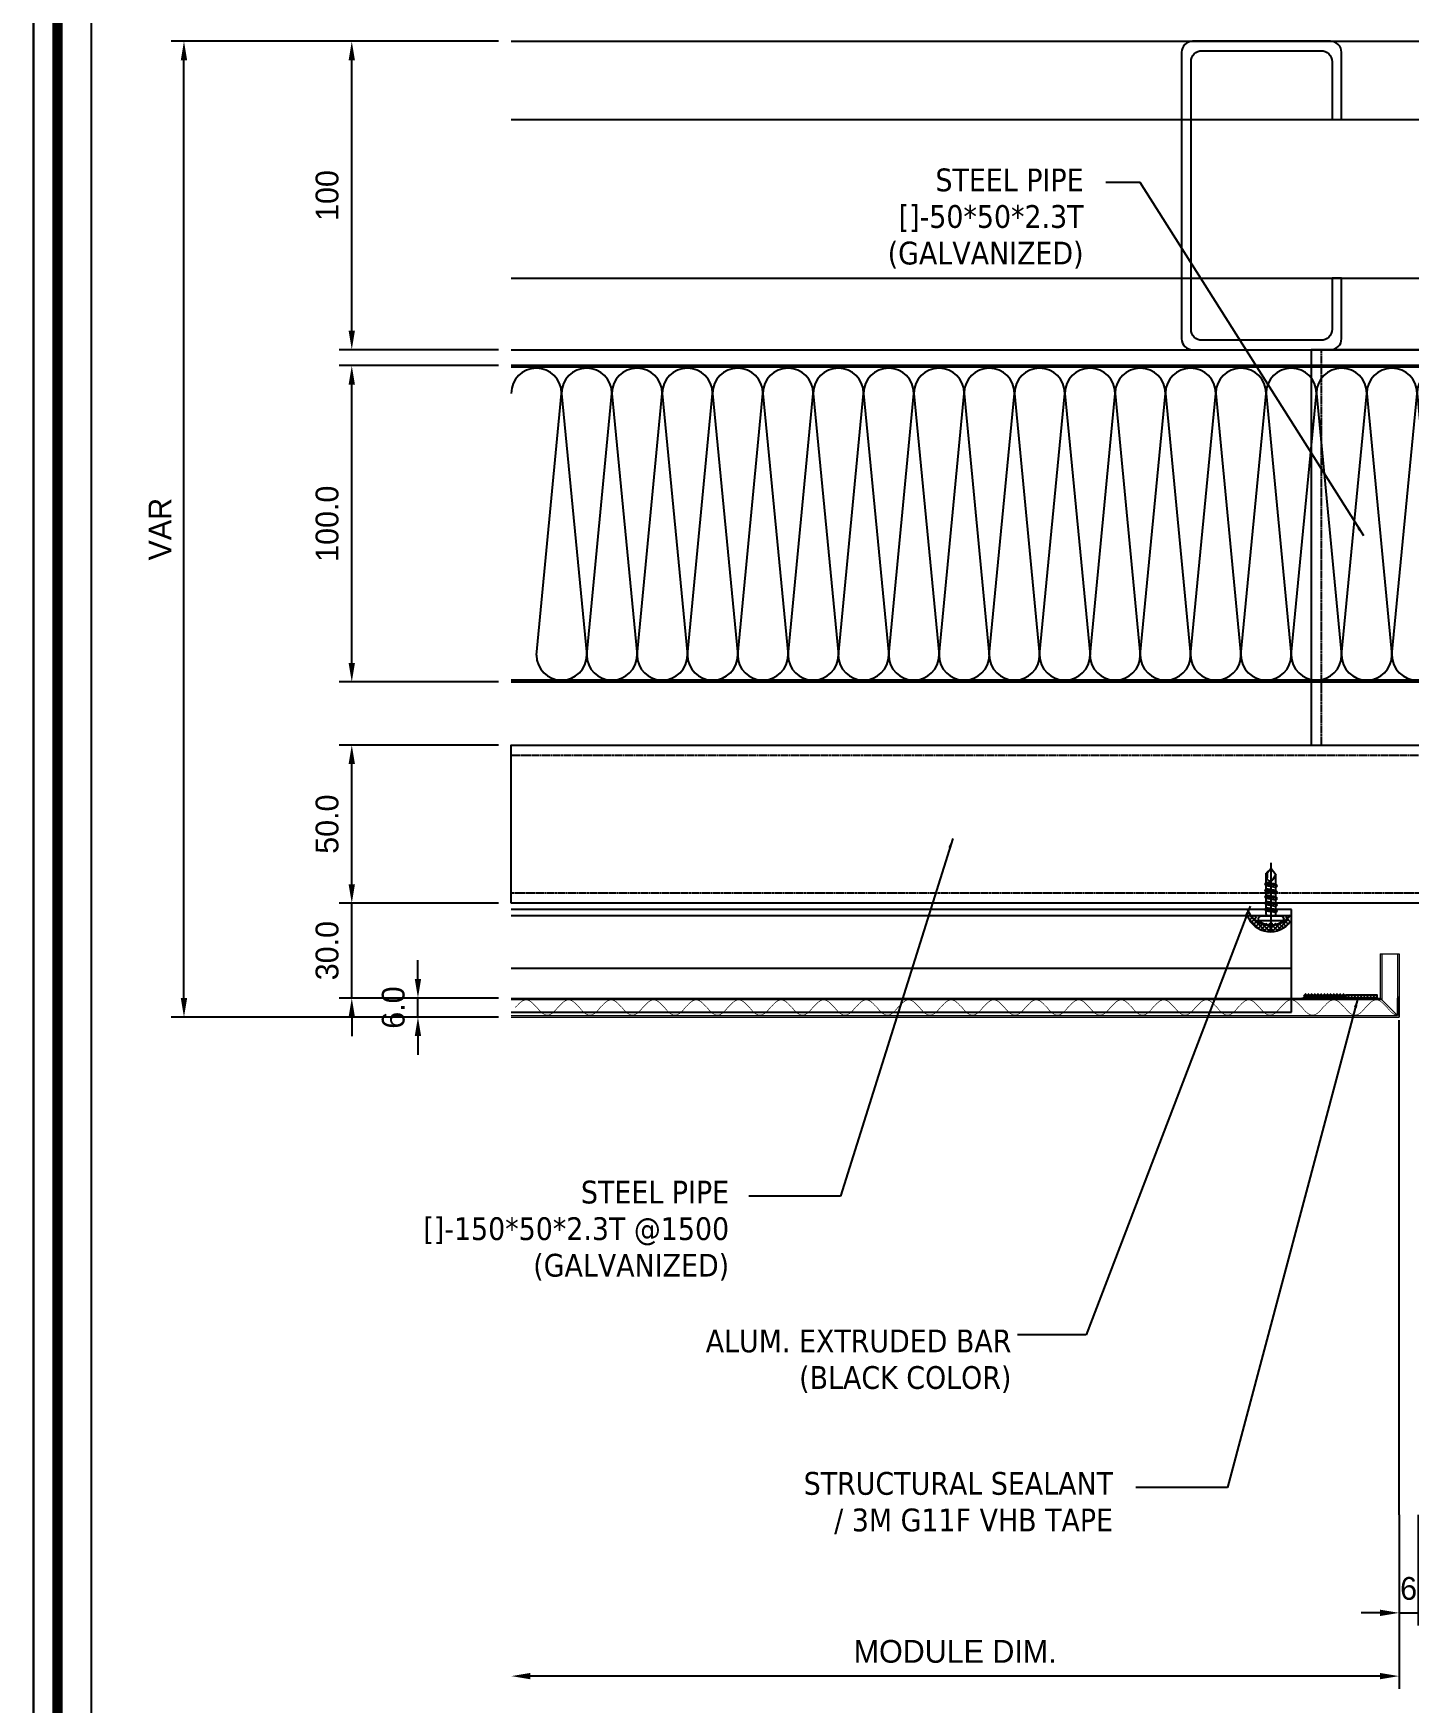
# Model space of a CAD drawing. Header units: millimetres. Extents: x 7297 to 60227, y -7497 to 19324.
# Drawn here: x 10976 to 11411, y 482 to 1010 of the extents above; entities that cross this region are included whole.
import ezdxf

# ---------------------------------------------------------------- set-up
doc = ezdxf.new("R2010")
doc.units = ezdxf.units.MM
doc.linetypes.add('HIDDEN', pattern=[0.375, 0.25, -0.125])
doc.layers.add('NS_AL_PANEL', color=32, linetype='Continuous', lineweight=9)
for name, color, linetype in [('NS_CAULKING', 8, 'Continuous'), ('NS_COL_L-GREY', 8, 'Continuous'), ('NS_COL_RED', 1, 'Continuous'), ('NS_DIM', 1, 'Continuous'), ('NS_FORM', 7, 'Continuous'), ('NS_FRAME', 253, 'Continuous'), ('NS_GASKET_3M', 150, 'Continuous'), ('NS_INSUL', 8, 'Continuous'), ('NS_RIVET_SCREW', 1, 'Continuous'), ('NS_TEXT', 2, 'Continuous')]:
    doc.layers.add(name, color=color, linetype=linetype)
doc.styles.add('Arial', font='arial.ttf')
doc.styles.add('Expo M', font='Expo M.ttf')
doc.dimstyles.new('DS2', dxfattribs={"dimscale": 2, "dimtxt": 1.8, "dimasz": 1.5, "dimexe": 1, "dimexo": 1, "dimgap": 0.5, "dimtad": 1, "dimtoh": 1, "dimdec": 1, "dimzin": 1, "dimdsep": 46, "dimtxsty": 'Expo M', "dimcen": 2, "dimadec": 1, "dimazin": 0, "dimtfac": 1, "dimtdec": 4, "dimtix": 1, "dimtmove": 1, "dimatfit": 3, "dimfxl": 1, "dimtolj": 1, "dimtzin": 1, "dimarcsym": 0})
doc.dimstyles.new('N-SPACE', dxfattribs={"dimscale": 4, "dimtxt": 1.8, "dimasz": 1.5, "dimexe": 1, "dimexo": 1, "dimgap": 1, "dimtad": 1, "dimtoh": 1, "dimdec": 1, "dimzin": 1, "dimdsep": 46, "dimtxsty": 'Expo M', "dimcen": 2, "dimclrd": 1, "dimclre": 1, "dimclrt": 2, "dimadec": 1, "dimazin": 0, "dimtfac": 1, "dimtdec": 1, "dimtix": 1, "dimtmove": 1, "dimatfit": 3, "dimfxl": 1, "dimtolj": 1, "dimtzin": 1, "dimarcsym": 0})

# ---------------------------------------------------------------- blocks, each defined once
blk = doc.blocks.new('AL-TEMPLATE')
at = {"color": 7, "ltscale": 2}
blk.add_lwpolyline([(1972.34, 1515.25), (1972.34, 921.25), (2812.34, 921.25), (2812.34, 1515.25)], close=True, dxfattribs=at)
at = {"color": 8, "const_width": 2.5}
blk.add_lwpolyline([(1976.34, 1509.45), (2808.34, 1509.45), (2808.34, 927.05), (1976.34, 927.05)], close=True, dxfattribs=at)
at = {"color": 9}
blk.add_lwpolyline([(1984.07, 1501.32), (2709.08, 1501.32), (2709.08, 935.18), (1984.07, 935.18)], close=True, dxfattribs=at)
blk = doc.blocks.new('*D585')
at = {"layer": 'NS_DIM', "color": 1, "lineweight": -2, "transparency": 16777216}
for p, q in [((11122.72, 1007.56), (11072.3, 1007.56)), ((11076.3, 916), (11076.3, 1001.56)), ((11122.72, 910), (11072.3, 910))]:
    blk.add_line(p, q, dxfattribs=at)
at = {"layer": 'NS_DIM', "color": 1, "transparency": 16777216}
for points in [[(11075.3, 1001.56), (11077.3, 1001.56), (11076.3, 1007.56)], [(11075.3, 916), (11077.3, 916), (11076.3, 910)]]:
    blk.add_solid(points, dxfattribs=at)
at = {"layer": 'NS_DIM', "color": 2, "transparency": 16777216, "insert": (11068.52, 958.78), "char_height": 7.2, "attachment_point": 5, "rotation": 90, "style": 'Expo M'}
blk.add_mtext('\\A1;100', dxfattribs=at)
blk = doc.blocks.new('*D584')
at = {"layer": 'NS_DIM', "color": 1, "lineweight": -2, "transparency": 16777216}
for p, q in [((11122.72, 905), (11072.3, 905)), ((11076.3, 811), (11076.3, 899)), ((11122.72, 805), (11072.3, 805))]:
    blk.add_line(p, q, dxfattribs=at)
at = {"layer": 'NS_DIM', "color": 1, "transparency": 16777216}
for points in [[(11075.3, 899), (11077.3, 899), (11076.3, 905)], [(11075.3, 811), (11077.3, 811), (11076.3, 805)]]:
    blk.add_solid(points, dxfattribs=at)
at = {"layer": 'NS_DIM', "color": 2, "transparency": 16777216, "insert": (11068.52, 855), "char_height": 7.2, "attachment_point": 5, "rotation": 90, "style": 'Expo M'}
blk.add_mtext('\\A1;100.0', dxfattribs=at)
blk = doc.blocks.new('*D583')
at = {"layer": 'NS_DIM', "color": 1, "lineweight": -2, "transparency": 16777216}
for p, q in [((11122.72, 785), (11072.3, 785)), ((11076.3, 741), (11076.3, 779)), ((11122.72, 735), (11072.3, 735))]:
    blk.add_line(p, q, dxfattribs=at)
at = {"layer": 'NS_DIM', "color": 1, "transparency": 16777216}
for points in [[(11075.3, 779), (11077.3, 779), (11076.3, 785)], [(11075.3, 741), (11077.3, 741), (11076.3, 735)]]:
    blk.add_solid(points, dxfattribs=at)
at = {"layer": 'NS_DIM', "color": 2, "transparency": 16777216, "insert": (11068.52, 760), "char_height": 7.2, "attachment_point": 5, "rotation": 90, "style": 'Expo M'}
blk.add_mtext('\\A1;50.0', dxfattribs=at)
blk = doc.blocks.new('*D582')
at = {"layer": 'NS_DIM', "color": 1, "lineweight": -2, "transparency": 16777216}
for p, q in [((11076.3, 741), (11076.3, 747)), ((11122.72, 735), (11072.3, 735)), ((11076.3, 705), (11076.3, 735)), ((11122.72, 705), (11072.3, 705)), ((11076.3, 699), (11076.3, 693))]:
    blk.add_line(p, q, dxfattribs=at)
at = {"layer": 'NS_DIM', "color": 1, "transparency": 16777216}
for points in [[(11075.3, 741), (11077.3, 741), (11076.3, 735)], [(11075.3, 699), (11077.3, 699), (11076.3, 705)]]:
    blk.add_solid(points, dxfattribs=at)
at = {"layer": 'NS_DIM', "color": 2, "transparency": 16777216, "insert": (11068.52, 720), "char_height": 7.2, "attachment_point": 5, "rotation": 90, "style": 'Expo M'}
blk.add_mtext('\\A1;30.0', dxfattribs=at)
blk = doc.blocks.new('*D581')
at = {"layer": 'NS_DIM', "color": 1, "lineweight": -2, "transparency": 16777216}
for p, q in [((11097.22, 711), (11097.22, 717)), ((11122.72, 705), (11093.22, 705)), ((11097.22, 699), (11097.22, 705)), ((11122.72, 699), (11093.22, 699)), ((11097.22, 693), (11097.22, 687))]:
    blk.add_line(p, q, dxfattribs=at)
at = {"layer": 'NS_DIM', "color": 1, "transparency": 16777216}
for points in [[(11096.22, 711), (11098.22, 711), (11097.22, 705)], [(11096.22, 693), (11098.22, 693), (11097.22, 699)]]:
    blk.add_solid(points, dxfattribs=at)
at = {"layer": 'NS_DIM', "color": 2, "transparency": 16777216, "insert": (11089.44, 702), "char_height": 7.2, "attachment_point": 5, "rotation": 90, "style": 'Expo M'}
blk.add_mtext('\\A1;6.0', dxfattribs=at)
blk = doc.blocks.new('*D572')
at = {"layer": 'NS_DIM', "color": 1, "lineweight": -2, "transparency": 16777216}
for p, q in [((11407.52, 537.58), (11407.52, 486.59)), ((11401.52, 490.59), (11132.72, 490.59))]:
    blk.add_line(p, q, dxfattribs=at)
at = {"layer": 'NS_DIM', "color": 1, "transparency": 16777216}
for points in [[(11132.72, 491.59), (11132.72, 489.59), (11126.72, 490.59)], [(11401.52, 491.59), (11401.52, 489.59), (11407.52, 490.59)]]:
    blk.add_solid(points, dxfattribs=at)
at = {"layer": 'NS_DIM', "color": 2, "transparency": 16777216, "insert": (11267.12, 498.37), "char_height": 7.2, "attachment_point": 5, "style": 'Expo M'}
blk.add_mtext('\\A1;MODULE DIM.', dxfattribs=at)
blk = doc.blocks.new('*D571')
at = {"layer": 'NS_DIM', "color": 1, "lineweight": -2, "transparency": 16777216}
for p, q in [((11407.52, 541.58), (11407.52, 506.59)), ((11413.52, 541.58), (11413.52, 506.59)), ((11401.52, 510.59), (11395.52, 510.59)), ((11407.52, 510.59), (11413.52, 510.59)), ((11419.52, 510.59), (11425.52, 510.59))]:
    blk.add_line(p, q, dxfattribs=at)
at = {"layer": 'NS_DIM', "color": 1, "transparency": 16777216}
for points in [[(11401.52, 511.59), (11401.52, 509.59), (11407.52, 510.59)], [(11419.52, 511.59), (11419.52, 509.59), (11413.52, 510.59)]]:
    blk.add_solid(points, dxfattribs=at)
at = {"layer": 'NS_DIM', "color": 2, "transparency": 16777216, "insert": (11410.52, 518.28), "char_height": 7.2, "attachment_point": 5, "style": 'Expo M'}
blk.add_mtext('\\A1;6', dxfattribs=at)
blk = doc.blocks.new('*D570')
at = {"layer": 'NS_DIM', "color": 1, "lineweight": -2, "transparency": 16777216}
for p, q in [((11122.72, 1007.56), (11019.23, 1007.56)), ((11023.23, 705), (11023.23, 1001.56)), ((11122.72, 699), (11019.23, 699))]:
    blk.add_line(p, q, dxfattribs=at)
at = {"layer": 'NS_DIM', "color": 1, "transparency": 16777216}
for points in [[(11022.23, 1001.56), (11024.23, 1001.56), (11023.23, 1007.56)], [(11022.23, 705), (11024.23, 705), (11023.23, 699)]]:
    blk.add_solid(points, dxfattribs=at)
at = {"layer": 'NS_DIM', "color": 2, "transparency": 16777216, "insert": (11015.63, 853.28), "char_height": 7.2, "attachment_point": 5, "rotation": 90, "style": 'Expo M'}
blk.add_mtext('\\A1;VAR', dxfattribs=at)
blk = doc.blocks.new('sandwitch-p')
for p, q in [((-402.14, 2613.74), (-394.18, 2696.5)), ((-394.18, 2696.5), (-386.22, 2613.74)), ((-386.22, 2613.74), (-378.27, 2696.5)), ((-378.27, 2696.5), (-370.31, 2613.74)), ((-370.31, 2613.74), (-362.35, 2696.5)), ((-362.35, 2696.5), (-354.39, 2613.74)), ((-354.39, 2613.74), (-346.43, 2696.5)), ((-346.43, 2696.5), (-338.48, 2613.74)), ((-338.48, 2613.74), (-330.52, 2696.5)), ((-330.52, 2696.5), (-322.56, 2613.74))]:
    blk.add_line(p, q)
for points in [[(-322.56, 2705.28), (-410.1, 2705.28)], [(-322.56, 2704.78), (-410.1, 2704.78)], [(-322.56, 2605.78), (-410.1, 2605.78)], [(-322.56, 2605.28), (-410.1, 2605.28)]]:
    blk.add_lwpolyline(points)
for centre, start, end in [((-402.14, 2696.5), 0, 180), ((-386.22, 2696.5), 0, 180), ((-370.31, 2696.5), 0, 180), ((-354.39, 2696.5), 0, 180), ((-338.48, 2696.5), 0, 180), ((-394.18, 2613.74), 180, 0), ((-378.27, 2613.74), 180, 0), ((-362.35, 2613.74), 180, 0), ((-346.43, 2613.74), 180, 0), ((-330.52, 2613.74), 180, 0)]:
    blk.add_arc(centre, 7.96, start, end)
blk = doc.blocks.new('피스')
for p, q in [((-4, 1.5), (-4, 1)), ((-4, 1.5), (4, 1.5)), ((-3, 0), (3, 0)), ((-0.5, 2.98), (-0.4, 2.3)), ((-0.4, 2.3), (0.4, 2.3)), ((0, 4.99), (0, -16.77)), ((0.5, 2.98), (0.4, 2.3)), ((4, 1.5), (4, 1)), ((2, -1.5), (-2, -2)), ((-1.5, -1.5), (-2, -2)), ((-2, -2), (-1.5, -2.5)), ((-1.5, -3.5), (-2, -4)), ((2, -3.5), (-2, -4)), ((-2, -4), (-1.5, -4.5)), ((-1.5, -0.5), (-1.5, -1.5)), ((1.5, -1), (-1.5, -1.5)), ((1.5, -2), (-1.5, -2.5)), ((-1.5, -2.5), (-1.5, -3.5)), ((1.5, -3), (-1.5, -3.5)), ((1.5, -4), (-1.5, -4.5)), ((-1.5, -4.5), (-1.5, -5.5)), ((1.5, -5), (-1.5, -5.5)), ((1.5, -0.5), (1.5, -1)), ((1.5, -1), (2, -1.5)), ((2, -1.5), (1.5, -2)), ((1.5, -2), (1.5, -3)), ((1.5, -3), (2, -3.5)), ((2, -3.5), (1.5, -4)), ((1.5, -4), (1.5, -5)), ((1.5, -5), (2, -5.5)), ((-1.5, -5.5), (-2, -6)), ((2, -5.5), (-2, -6)), ((-2, -6), (-1.5, -6.5)), ((-1.5, -7.5), (-2, -8)), ((2, -7.5), (-2, -8)), ((-2, -8), (-1.5, -8.5)), ((-1.5, -9.5), (-2, -10)), ((2, -9.5), (-2, -10)), ((-2, -10), (-1.5, -10.5)), ((1.5, -6), (-1.5, -6.5)), ((-1.5, -6.5), (-1.5, -7.5)), ((1.5, -7), (-1.5, -7.5)), ((1.5, -8), (-1.5, -8.5)), ((-1.5, -8.5), (-1.5, -9.5)), ((1.5, -9), (-1.5, -9.5)), ((1.5, -10), (-1.5, -10.5)), ((-1.5, -10.5), (-1.5, -13.5)), ((2, -5.5), (1.5, -6)), ((1.5, -6), (1.5, -7)), ((1.5, -7), (2, -7.5)), ((2, -7.5), (1.5, -8)), ((1.5, -8), (1.5, -9)), ((1.5, -9), (2, -9.5)), ((2, -9.5), (1.5, -10)), ((1.5, -10), (1.5, -13.03)), ((0, -15), (-1.5, -13.5)), ((-1.27, -13.54), (-1.27, -11.97)), ((0, -15), (-1.27, -13.54)), ((0, -15), (1.5, -13.03)), ((1.5, -13.03), (0.6, -11.47))]:
    blk.add_line(p, q)
for centre, radius, start, end in [((0, -3.08), 6.08, 94.7146, 131.1121), ((-3, 1), 1, 180, 270), ((-2, -0.5), 0.5, 0, 90), ((0, -3.08), 6.08, 48.8879, 85.2854), ((2, -0.5), 0.5, 90, 180), ((3, 1), 1, 270, 0), ((-0.27, -11.97), 1, 30.0863, 180)]:
    blk.add_arc(centre, radius, start, end)
blk = doc.blocks.new('N-SCREW')
blk.add_blockref('피스', (17.25, -1.03))
blk = doc.blocks.new('*U206')
blk.add_lwpolyline([(0, 0), (50, 0), (50, 567.6), (0, 567.6)], close=True)
at = {"linetype": 'HIDDEN'}
blk.add_lwpolyline([(3.2, 0), (46.8, 0), (46.8, 567.6), (3.2, 567.6)], close=True, dxfattribs=at)
blk = doc.blocks.new('*U205')
blk.add_lwpolyline([(0, 0), (50, 0), (50, 125), (0, 125)], close=True)
at = {"linetype": 'HIDDEN'}
blk.add_lwpolyline([(3.2, 0), (46.8, 0), (46.8, 125), (3.2, 125)], close=True, dxfattribs=at)

msp = doc.modelspace()

# ---------------------------------------------------------------- hatches: boundary and pattern name
at = {"layer": 'NS_CAULKING', "extrusion": (0, 0, -1)}
h = msp.add_hatch(dxfattribs=at)
h.set_pattern_fill('ANSI37', color=256, scale=0.3, style=0, pattern_type=2)
h.set_pattern_definition([(45, (-769267.3874, -88290.5946), (-0.6735192091, 0.6735192091), []), (135, (-769267.3874, -88290.5946), (-0.6735192091, -0.6735192091), [])])
h.paths.add_polyline_path([(-11373.2, 729.34), (-11371.95, 731), (-11371.69, 731), (-11371.69, 730.38), (-11371.69, 730.35), (-11371.69, 730.32), (-11371.69, 730.29), (-11371.69, 730.26), (-11371.68, 730.23), (-11371.68, 730.2), (-11371.68, 730.17), (-11371.67, 730.14), (-11371.67, 730.11), (-11371.66, 730.08), (-11371.66, 730.05), (-11371.65, 730.02), (-11371.64, 729.99), (-11371.63, 729.96), (-11371.62, 729.93), (-11371.61, 729.9), (-11371.6, 729.87), (-11371.59, 729.84), (-11371.58, 729.81), (-11371.56, 729.78), (-11371.55, 729.75), (-11371.53, 729.72), (-11371.52, 729.69), (-11371.5, 729.66), (-11371.49, 729.63), (-11371.47, 729.6), (-11371.45, 729.58), (-11371.43, 729.55), (-11371.41, 729.52), (-11371.39, 729.49), (-11371.37, 729.47), (-11371.35, 729.44), (-11371.33, 729.42), (-11371.3, 729.39), (-11371.28, 729.37), (-11371.26, 729.35), (-11371.23, 729.33), (-11371.21, 729.3), (-11371.18, 729.28), (-11371.15, 729.26), (-11371.13, 729.24), (-11371.1, 729.22), (-11371.07, 729.2), (-11371.05, 729.19), (-11371.02, 729.17), (-11370.99, 729.15), (-11370.96, 729.14), (-11370.93, 729.12), (-11370.91, 729.11), (-11370.88, 729.1), (-11370.85, 729.08), (-11370.82, 729.07), (-11370.79, 729.06), (-11370.76, 729.05), (-11370.73, 729.04), (-11370.7, 729.03), (-11370.67, 729.02), (-11370.64, 729.02), (-11370.61, 729.01), (-11370.58, 729), (-11370.55, 729), (-11370.52, 728.99), (-11370.49, 728.99), (-11370.47, 728.99), (-11370.05, 728.87), (-11369.63, 728.78), (-11369.41, 728.73), (-11369.2, 728.69), (-11368.99, 728.66), (-11368.77, 728.62), (-11368.55, 728.59), (-11368.33, 728.57), (-11368.12, 728.55), (-11367.9, 728.53), (-11367.68, 728.52), (-11367.46, 728.51), (-11367.24, 728.5), (-11367.02, 728.5), (-11366.8, 728.5), (-11366.58, 728.51), (-11366.36, 728.52), (-11366.14, 728.53), (-11365.92, 728.55), (-11365.71, 728.57), (-11365.49, 728.59), (-11365.27, 728.62), (-11365.06, 728.66), (-11364.84, 728.69), (-11364.63, 728.73), (-11364.41, 728.78), (-11363.99, 728.87), (-11363.58, 728.99), (-11363.55, 728.99), (-11363.52, 728.99), (-11363.49, 729), (-11363.46, 729), (-11363.43, 729.01), (-11363.41, 729.02), (-11363.38, 729.02), (-11363.35, 729.03), (-11363.32, 729.04), (-11363.29, 729.05), (-11363.26, 729.06), (-11363.23, 729.07), (-11363.2, 729.08), (-11363.18, 729.09), (-11363.15, 729.1), (-11363.12, 729.12), (-11363.09, 729.13), (-11363.07, 729.15), (-11363.04, 729.16), (-11363.01, 729.18), (-11362.98, 729.19), (-11362.96, 729.21), (-11362.93, 729.23), (-11362.91, 729.25), (-11362.88, 729.27), (-11362.86, 729.29), (-11362.83, 729.31), (-11362.81, 729.33), (-11362.78, 729.35), (-11362.76, 729.37), (-11362.74, 729.4), (-11362.71, 729.42), (-11362.69, 729.44), (-11362.67, 729.47), (-11362.65, 729.49), (-11362.63, 729.52), (-11362.61, 729.54), (-11362.59, 729.57), (-11362.58, 729.6), (-11362.56, 729.62), (-11362.54, 729.65), (-11362.53, 729.68), (-11362.51, 729.71), (-11362.5, 729.73), (-11362.48, 729.76), (-11362.47, 729.79), (-11362.46, 729.82), (-11362.45, 729.85), (-11362.44, 729.88), (-11362.43, 729.91), (-11362.42, 729.94), (-11362.41, 729.97), (-11362.4, 729.99), (-11362.39, 730.02), (-11362.39, 730.05), (-11362.38, 730.08), (-11362.37, 730.11), (-11362.37, 730.14), (-11362.37, 730.17), (-11362.36, 730.2), (-11362.36, 730.23), (-11362.36, 730.26), (-11362.36, 730.28), (-11362.35, 730.31), (-11362.35, 731), (-11359.51, 731), (-11359.6, 730.77), (-11359.7, 730.54), (-11359.81, 730.3), (-11359.93, 730.07), (-11360.06, 729.85), (-11360.2, 729.62), (-11360.34, 729.4), (-11360.49, 729.18), (-11360.66, 728.97), (-11360.82, 728.76), (-11361, 728.56), (-11361.18, 728.36), (-11361.37, 728.17), (-11361.57, 727.99), (-11361.78, 727.81), (-11361.99, 727.64), (-11362.2, 727.48), (-11362.43, 727.32), (-11362.65, 727.17), (-11362.88, 727.03), (-11363.12, 726.9), (-11363.36, 726.78), (-11363.6, 726.67), (-11363.85, 726.56), (-11364.09, 726.47), (-11364.34, 726.38), (-11364.59, 726.3), (-11364.84, 726.23), (-11365.1, 726.17), (-11365.35, 726.12), (-11365.6, 726.08), (-11365.85, 726.04), (-11366.1, 726.01), (-11366.36, 726), (-11366.61, 725.99), (-11366.87, 725.98), (-11367.13, 725.99), (-11367.39, 726.01), (-11367.66, 726.03), (-11367.92, 726.07), (-11368.18, 726.11), (-11368.44, 726.16), (-11368.71, 726.22), (-11368.97, 726.29), (-11369.22, 726.37), (-11369.48, 726.46), (-11369.73, 726.56), (-11369.98, 726.67), (-11370.23, 726.78), (-11370.47, 726.91), (-11370.7, 727.04), (-11370.94, 727.18), (-11371.16, 727.33), (-11371.38, 727.48), (-11371.6, 727.64), (-11371.8, 727.81), (-11372, 727.98), (-11372.2, 728.16), (-11372.38, 728.35), (-11372.56, 728.54), (-11372.73, 728.73), (-11372.89, 728.93), (-11373.05, 729.13)], flags=0)
at = {"layer": 'NS_GASKET_3M'}
h = msp.add_hatch(dxfattribs=at)
h.set_pattern_fill('ANSI31', color=256)
h.set_pattern_definition([(45, (10912.46614, -1798.6772), (-0.0883883476, 0.0883883476), [])])
h.paths.add_polyline_path([(11390.52, 705), (11390.52, 706), (11390.02, 706.5), (11389.52, 706), (11389.02, 706.5), (11388.52, 706), (11388.02, 706.5), (11387.52, 706), (11387.02, 706.5), (11386.52, 706), (11386.02, 706.5), (11385.52, 706), (11385.02, 706.5), (11384.52, 706), (11384.02, 706.5), (11383.52, 706), (11383.02, 706.5), (11382.52, 706), (11382.02, 706.5), (11381.52, 706), (11381.02, 706.5), (11380.52, 706), (11380.02, 706.5), (11379.52, 706), (11379.02, 706.5), (11378.52, 706), (11378.02, 706.5), (11377.52, 706, -0.414214), (11376.52, 705)])
at = {"layer": 'NS_GASKET_3M', "extrusion": (0, 0, -1)}
h = msp.add_hatch(dxfattribs=at)
h.set_pattern_fill('JIS_WOOD', color=256, style=0, pattern_type=2)
h.set_pattern_definition([(45, (-4176.62655, -5332.6115), (-0.5, 0.5), [])])
h.paths.add_polyline_path([(-11390.52, 706), (-11400.52, 706), (-11400.52, 705), (-11390.52, 705)], flags=0)

# ---------------------------------------------------------------- linework, layer by layer
at = {"layer": 'NS_AL_PANEL'}
for p, q in [((11401.52, 719), (11407.52, 719)), ((11401.52, 719), (11401.52, 705)), ((11402.02, 719), (11402.02, 704.5)), ((11407.02, 719), (11407.02, 699.5)), ((11407.52, 719), (11407.52, 699)), ((11126.72, 705), (11401.52, 705)), ((11126.72, 704.5), (11402.02, 704.5)), ((11401.52, 705), (11407.02, 699.5)), ((11407.02, 699.5), (11407.02, 705)), ((11407.52, 699), (11407.52, 705.5)), ((11126.72, 699.5), (11407.02, 699.5)), ((11126.72, 699), (11407.52, 699))]:
    msp.add_line(p, q, dxfattribs=at)
at = {"layer": 'NS_AL_PANEL', "const_width": 0.208}
msp.add_lwpolyline([(11128, 702.03), (11128.69, 702.68), (11129.32, 703.35), (11129.89, 703.84), (11130.43, 704.17), (11130.94, 704.35), (11131.43, 704.4), (11131.92, 704.35), (11132.43, 704.17), (11132.96, 703.84), (11133.54, 703.35), (11134.17, 702.68), (11134.86, 702.03), (11135.41, 701.34), (11136.04, 700.67), (11136.62, 700.18), (11137.15, 699.86), (11137.66, 699.67), (11138.15, 699.62), (11138.64, 699.67), (11139.15, 699.86), (11139.69, 700.18), (11140.26, 700.67), (11140.89, 701.34), (11141.44, 702.03), (11142.13, 702.68), (11142.76, 703.35), (11143.34, 703.84), (11143.87, 704.17), (11144.38, 704.35), (11144.87, 704.4), (11145.37, 704.35), (11145.87, 704.17), (11146.41, 703.84), (11146.98, 703.35), (11147.61, 702.68), (11148.3, 702.03), (11148.85, 701.34), (11149.48, 700.67), (11150.06, 700.18), (11150.59, 699.86), (11151.1, 699.67), (11151.59, 699.62), (11152.09, 699.67), (11152.6, 699.86), (11153.13, 700.18), (11153.7, 700.67), (11154.33, 701.34), (11154.88, 702.03), (11155.58, 702.68), (11156.21, 703.35), (11156.78, 703.84), (11157.31, 704.17), (11157.82, 704.35), (11158.32, 704.4), (11158.81, 704.35), (11159.32, 704.17), (11159.85, 703.84), (11160.43, 703.35), (11161.06, 702.68), (11161.75, 702.03), (11162.3, 701.34), (11162.93, 700.67), (11163.5, 700.18), (11164.04, 699.86), (11164.54, 699.67), (11165.04, 699.62), (11165.53, 699.67), (11166.04, 699.86), (11166.57, 700.18), (11167.15, 700.67), (11167.78, 701.34), (11168.33, 702.03), (11169.02, 702.68), (11169.65, 703.35), (11170.22, 703.84), (11170.76, 704.17), (11171.27, 704.35), (11171.76, 704.4), (11172.25, 704.35), (11172.76, 704.17), (11173.3, 703.84), (11173.87, 703.35), (11174.5, 702.68), (11175.19, 702.03), (11175.74, 701.34), (11176.37, 700.67), (11176.95, 700.18), (11177.48, 699.86), (11177.99, 699.67), (11178.48, 699.62), (11178.98, 699.67), (11179.48, 699.86), (11180.02, 700.18), (11180.59, 700.67), (11181.22, 701.34), (11181.77, 702.03), (11182.46, 702.68), (11183.09, 703.35), (11183.67, 703.84), (11184.2, 704.17), (11184.71, 704.35), (11185.2, 704.4), (11185.7, 704.35), (11186.2, 704.17), (11186.74, 703.84), (11187.31, 703.35), (11187.94, 702.68), (11188.64, 702.03), (11189.19, 701.34), (11189.81, 700.67), (11190.39, 700.18), (11190.92, 699.86), (11191.43, 699.67), (11191.92, 699.62), (11192.42, 699.67), (11192.93, 699.86), (11193.46, 700.18), (11194.04, 700.67), (11194.66, 701.34), (11195.21, 702.03), (11195.91, 702.68), (11196.54, 703.35), (11197.11, 703.84), (11197.65, 704.17), (11198.15, 704.35), (11198.65, 704.4), (11199.14, 704.35), (11199.65, 704.17), (11200.18, 703.84), (11200.76, 703.35), (11201.39, 702.68), (11202.08, 702.03), (11202.63, 701.34), (11203.26, 700.67), (11203.83, 700.18), (11204.37, 699.86), (11204.87, 699.67), (11205.37, 699.62), (11205.86, 699.67), (11206.37, 699.86), (11206.9, 700.18), (11207.48, 700.67), (11208.11, 701.34), (11208.66, 702.03), (11209.35, 702.68), (11209.98, 703.35), (11210.55, 703.84), (11211.09, 704.17), (11211.6, 704.35), (11212.09, 704.4), (11212.58, 704.35), (11213.09, 704.17), (11213.63, 703.84), (11214.2, 703.35), (11214.83, 702.68), (11215.52, 702.03), (11216.07, 701.34), (11216.7, 700.67), (11217.28, 700.18), (11217.81, 699.86), (11218.32, 699.67), (11218.81, 699.62), (11219.31, 699.67), (11219.81, 699.86), (11220.35, 700.18), (11220.92, 700.67), (11221.55, 701.34), (11222.1, 702.03), (11222.79, 702.68), (11223.42, 703.35), (11224, 703.84), (11224.53, 704.17), (11225.04, 704.35), (11225.53, 704.4), (11226.03, 704.35), (11226.53, 704.17), (11227.07, 703.84), (11227.64, 703.35), (11228.27, 702.68), (11228.97, 702.03), (11229.52, 701.34), (11230.14, 700.67), (11230.72, 700.18), (11231.25, 699.86), (11231.76, 699.67), (11232.26, 699.62), (11232.75, 699.67), (11233.26, 699.86), (11233.79, 700.18), (11234.37, 700.67), (11234.99, 701.34), (11235.54, 702.03), (11236.24, 702.68), (11236.87, 703.35), (11237.44, 703.84), (11237.98, 704.17), (11238.48, 704.35), (11238.98, 704.4), (11239.47, 704.35), (11239.98, 704.17), (11240.51, 703.84), (11241.09, 703.35), (11241.72, 702.68), (11242.41, 702.03), (11242.96, 701.34), (11243.59, 700.67), (11244.16, 700.18), (11244.7, 699.86), (11245.2, 699.67), (11245.7, 699.62), (11246.19, 699.67), (11246.7, 699.86), (11247.23, 700.18), (11247.81, 700.67), (11248.44, 701.34), (11248.99, 702.03), (11249.68, 702.68), (11250.31, 703.35), (11250.88, 703.84), (11251.42, 704.17), (11251.93, 704.35), (11252.42, 704.4), (11252.91, 704.35), (11253.42, 704.17), (11253.96, 703.84), (11254.53, 703.35), (11255.16, 702.68), (11255.85, 702.03), (11256.4, 701.34), (11257.03, 700.67), (11257.61, 700.18), (11258.14, 699.86), (11258.65, 699.67), (11259.14, 699.62), (11259.64, 699.67), (11260.14, 699.86), (11260.68, 700.18), (11261.25, 700.67), (11261.88, 701.34), (11262.43, 702.03), (11263.12, 702.68), (11263.75, 703.35), (11264.33, 703.84), (11264.86, 704.17), (11265.37, 704.35), (11265.86, 704.4), (11266.36, 704.35), (11266.87, 704.17), (11267.4, 703.84), (11267.97, 703.35), (11268.6, 702.68), (11269.3, 702.03), (11269.85, 701.34), (11270.48, 700.67), (11271.05, 700.18), (11271.58, 699.86), (11272.09, 699.67), (11272.59, 699.62), (11273.08, 699.67), (11273.59, 699.86), (11274.12, 700.18), (11274.7, 700.67), (11275.33, 701.34), (11275.88, 702.03), (11276.57, 702.68), (11277.2, 703.35), (11277.77, 703.84), (11278.31, 704.17), (11278.81, 704.35), (11279.31, 704.4), (11279.8, 704.35), (11280.31, 704.17), (11280.84, 703.84), (11281.42, 703.35), (11282.05, 702.68), (11282.74, 702.03), (11283.29, 701.34), (11283.92, 700.67), (11284.49, 700.18), (11285.03, 699.86), (11285.54, 699.67), (11286.03, 699.62), (11286.52, 699.67), (11287.03, 699.86), (11287.56, 700.18), (11288.14, 700.67), (11288.77, 701.34), (11289.32, 702.03), (11290.01, 702.68), (11290.64, 703.35), (11291.22, 703.84), (11291.75, 704.17), (11292.26, 704.35), (11292.75, 704.4), (11293.24, 704.35), (11293.75, 704.17), (11294.29, 703.84), (11294.86, 703.35), (11295.49, 702.68), (11296.18, 702.03), (11296.73, 701.34), (11297.36, 700.67), (11297.94, 700.18), (11298.47, 699.86), (11298.98, 699.67), (11299.47, 699.62), (11299.97, 699.67), (11300.47, 699.86), (11301.01, 700.18), (11301.58, 700.67), (11302.21, 701.34), (11302.76, 702.03), (11303.46, 702.68), (11304.08, 703.35), (11304.66, 703.84), (11305.19, 704.17), (11305.7, 704.35), (11306.19, 704.4), (11306.69, 704.35), (11307.2, 704.17), (11307.73, 703.84), (11308.31, 703.35), (11308.93, 702.68), (11309.63, 702.03), (11310.18, 701.34), (11310.81, 700.67), (11311.38, 700.18), (11311.91, 699.86), (11312.42, 699.67), (11312.92, 699.62), (11313.41, 699.67), (11313.92, 699.86), (11314.45, 700.18), (11315.03, 700.67), (11315.66, 701.34), (11316.21, 702.03), (11316.9, 702.68), (11317.53, 703.35), (11318.1, 703.84), (11318.64, 704.17), (11319.14, 704.35), (11319.64, 704.4), (11320.13, 704.35), (11320.64, 704.17), (11321.17, 703.84), (11321.75, 703.35), (11322.38, 702.68), (11323.07, 702.03), (11323.62, 701.34), (11324.25, 700.67), (11324.82, 700.18), (11325.36, 699.86), (11325.87, 699.67), (11326.36, 699.62), (11326.85, 699.67), (11327.36, 699.86), (11327.9, 700.18), (11328.47, 700.67), (11329.1, 701.34), (11329.65, 702.03), (11330.34, 702.68), (11330.97, 703.35), (11331.55, 703.84), (11332.08, 704.17), (11332.59, 704.35), (11333.08, 704.4), (11333.58, 704.35), (11334.08, 704.17), (11334.62, 703.84), (11335.19, 703.35), (11335.82, 702.68), (11336.51, 702.03), (11337.06, 701.34), (11337.69, 700.67), (11338.27, 700.18), (11338.8, 699.86), (11339.31, 699.67), (11339.8, 699.62), (11340.3, 699.67), (11340.8, 699.86), (11341.34, 700.18), (11341.91, 700.67), (11342.54, 701.34), (11343.09, 702.03), (11343.79, 702.68), (11344.41, 703.35), (11344.99, 703.84), (11345.52, 704.17), (11346.03, 704.35), (11346.53, 704.4), (11347.02, 704.35), (11347.53, 704.17), (11348.06, 703.84), (11348.64, 703.35), (11349.26, 702.68), (11349.96, 702.03), (11350.51, 701.34), (11351.14, 700.67), (11351.71, 700.18), (11352.25, 699.86), (11352.75, 699.67), (11353.25, 699.62), (11353.74, 699.67), (11354.25, 699.86), (11354.78, 700.18), (11355.36, 700.67), (11355.99, 701.34), (11356.54, 702.03), (11357.23, 702.68), (11357.86, 703.35), (11358.43, 703.84), (11358.97, 704.17), (11359.47, 704.35), (11359.97, 704.4), (11360.46, 704.35), (11360.97, 704.17), (11361.5, 703.84), (11362.08, 703.35), (11362.71, 702.68), (11363.4, 702.03), (11363.95, 701.34), (11364.58, 700.67), (11365.15, 700.18), (11365.69, 699.86), (11366.2, 699.67), (11366.69, 699.62), (11367.18, 699.67), (11367.69, 699.86), (11368.23, 700.18), (11368.8, 700.67), (11369.43, 701.34), (11369.98, 702.03), (11370.67, 702.68), (11371.3, 703.35), (11371.88, 703.84), (11372.41, 704.17), (11372.92, 704.35), (11373.41, 704.4), (11373.91, 704.35), (11374.41, 704.17), (11374.95, 703.84), (11375.52, 703.35), (11376.15, 702.68), (11376.84, 702.03), (11377.39, 701.34), (11378.02, 700.67), (11378.6, 700.18), (11379.13, 699.86), (11379.64, 699.67), (11380.13, 699.62), (11380.63, 699.67), (11381.14, 699.86), (11381.67, 700.18), (11382.24, 700.67), (11382.87, 701.34), (11383.42, 702.03), (11384.12, 702.68), (11384.74, 703.35), (11385.32, 703.84), (11385.85, 704.17), (11386.36, 704.35), (11386.86, 704.4), (11387.35, 704.35), (11387.86, 704.17), (11388.39, 703.84), (11388.97, 703.35), (11389.59, 702.68), (11390.29, 702.03), (11390.84, 701.34), (11391.47, 700.67), (11392.04, 700.18), (11392.58, 699.86), (11393.08, 699.67), (11393.58, 699.62), (11394.07, 699.67), (11394.58, 699.86), (11395.11, 700.18), (11395.69, 700.67), (11396.32, 701.34), (11396.87, 702.03), (11397.56, 702.68), (11398.19, 703.35), (11398.76, 703.84), (11399.3, 704.17), (11399.81, 704.35), (11400.3, 704.4), (11400.79, 704.35), (11401.3, 704.17), (11401.83, 703.84), (11402.41, 703.35), (11403.04, 702.68), (11403.73, 702.03), (11404.28, 701.34), (11404.91, 700.67), (11405.49, 700.18), (11406.02, 699.86), (11406.53, 699.67), (11407.02, 699.62)], dxfattribs=at)
at = {"layer": 'NS_CAULKING'}
msp.add_arc((11366.79, 733.78), 7.79, 200.8427, 325.2838, dxfattribs=at)
at = {"layer": 'NS_COL_L-GREY'}
for p, q in [((11373.52, 733), (11126.72, 733)), ((11373.52, 731), (11126.72, 731)), ((11373.52, 700.5), (11373.52, 733)), ((11373.52, 714.35), (11126.72, 714.35)), ((11126.72, 700.5), (11373.52, 700.5))]:
    msp.add_line(p, q, dxfattribs=at)
at = {"layer": 'NS_COL_RED'}
msp.add_arc((11366.79, 735.78), 7.79, 200.8427, 325.2838, dxfattribs=at)
at = {"layer": 'NS_DIM'}
msp.add_line((11407.52, 541.58), (11407.52, 698), dxfattribs=at)
at = {"layer": 'NS_FRAME'}
for p, q in [((11126.72, 1007.56), (11694.32, 1007.56)), ((11126.72, 982.8), (11694.32, 982.8)), ((11126.72, 932.69), (11694.32, 932.69)), ((11126.72, 910), (11694.32, 910)), ((11126.72, 805), (11694.32, 805))]:
    msp.add_line(p, q, dxfattribs=at)
msp.add_lwpolyline([(11386.3, 916.48, -0.414214), (11382.82, 913), (11345.2, 913, -0.414214), (11341.72, 916.48), (11341.72, 1001.08, -0.414214), (11345.2, 1004.56), (11382.82, 1004.56, -0.414214), (11386.3, 1001.08), (11386.3, 982.8), (11389.3, 982.8), (11389.3, 1004.08, 0.414214), (11385.82, 1007.56), (11342.2, 1007.56, 0.414214), (11338.72, 1004.08), (11338.72, 913.48, 0.414214), (11342.2, 910), (11385.82, 910, 0.414214), (11389.3, 913.48), (11389.3, 932.69), (11386.3, 932.69)], format="xyb", close=True, dxfattribs=at)
at = {"layer": 'NS_GASKET_3M'}
msp.add_lwpolyline([(11390.52, 706), (11400.52, 706), (11400.52, 705), (11390.52, 705)], close=True, dxfattribs=at)

# ---------------------------------------------------------------- block references
at = {"layer": 'NS_FORM', "xscale": 1.32, "yscale": 1.32, "zscale": 1.32, "rotation": 270}
for p in [(8975.48, 3924), (9759.56, 3924)]:
    msp.add_blockref('AL-TEMPLATE', p, dxfattribs=at)
at = {"layer": 'NS_FRAME'}
msp.add_blockref('*U205', (11379.67, 785), dxfattribs=at)
at = {"layer": 'NS_FRAME', "xscale": -1, "rotation": 270}
msp.add_blockref('*U206', (11126.72, 735), dxfattribs=at)
at = {"layer": 'NS_INSUL'}
for p in [(11536.82, -1800.28), (11616.4, -1800.28), (11695.98, -1800.28), (11775.56, -1800.28)]:
    msp.add_blockref('sandwitch-p', p, dxfattribs=at)
at = {"layer": 'NS_RIVET_SCREW', "xscale": -1, "rotation": 180}
msp.add_blockref('N-SCREW', (11349.77, 729.98), dxfattribs=at)

# ---------------------------------------------------------------- texts
at = {"layer": 'NS_TEXT', "char_height": 7.2, "attachment_point": 1, "line_spacing_factor": 0.963855}
for s, insert, width in [('\\pxqr;{\\fTahoma|b0|i0|c0|p34;STEEL PIPE\\P[]-50*50*\\fTahoma|b0|i0|c129|p34;2\\fTahoma|b0|i0|c0|p34;.\\fTahoma|b0|i0|c129|p34;3\\fTahoma|b0|i0|c0|p34;T\\P(GALVANIZED)}', (11236.71, 967.33), 71.0245), ('\\pxqr;{\\fTahoma|b0|i0|c0|p34;STEEL PIPE\\P[]-\\fTahoma|b0|i0|c129|p34;1\\fTahoma|b0|i0|c0|p34;50*50*2\\fTahoma|b0|i0|c129|p34;.3\\fTahoma|b0|i0|c0|p34;T\\fTahoma|b0|i0|c129|p34; @1500\\fTahoma|b0|i0|c0|p34;\\P(GALVANIZED)}', (11093.78, 647.26), 101.8597), ('\\pxqr;{\\fTahoma|b0|i0|c0|p34;ALUM. EXTRUDED BAR\\P(BLACK COLOR)}', (11177.23, 600.19), 107.6748)]:
    msp.add_mtext(s, dxfattribs=dict(at, insert=insert, width=width))
at = {"layer": 'NS_TEXT', "insert": (11207.7, 555.14), "char_height": 7.2, "width": 109.3471, "attachment_point": 1, "line_spacing_factor": 0.963855, "style": 'Arial'}
msp.add_mtext('\\pxqr;{\\fTahoma|b0|i0|c0|p34;STRUCTURAL SEALANT\\P/ 3M G11F VHB TAPE}', dxfattribs=at)

# ---------------------------------------------------------------- dimensions: what is measured, and where the dimension line sits
at = {"layer": 'NS_DIM'}
for base, p1, p2, angle, text, picture, middle in [((11023.23, 1007.56), (11126.72, 699), (11126.72, 1007.56), 90, 'VAR', '*D570', (11015.63, 853.28)), ((11076.3, 1007.56), (11126.72, 910), (11126.72, 1007.56), 90, '100', '*D585', (11068.52, 958.78)), ((11126.72, 490.59), (11407.52, 541.58), (11126.72, 490.59), 180, 'MODULE DIM.', '*D572', (11267.12, 498.37))]:
    dim = msp.add_linear_dim(base=base, p1=p1, p2=p2, angle=angle, text=text, dimstyle='N-SPACE', dxfattribs=at)
    dim.commit()
    dim.dimension.update_dxf_attribs({"geometry": picture, "text_midpoint": middle})
for base, p1, p2, picture, middle in [((11076.3, 905), (11126.72, 805), (11126.72, 905), '*D584', (11068.52, 855)), ((11076.3, 785), (11126.72, 735), (11126.72, 785), '*D583', (11068.52, 760)), ((11076.3, 735), (11126.72, 705), (11126.72, 735), '*D582', (11068.52, 720)), ((11097.22, 705), (11126.72, 699), (11126.72, 705), '*D581', (11089.44, 702))]:
    dim = msp.add_linear_dim(base=base, p1=p1, p2=p2, angle=90, dimstyle='N-SPACE', dxfattribs=at)
    dim.commit()
    dim.dimension.update_dxf_attribs({"geometry": picture, "text_midpoint": middle})
dim = msp.add_linear_dim(base=(11413.52, 510.59), p1=(11407.52, 545.58), p2=(11413.52, 545.58), text='6', dimstyle='N-SPACE', dxfattribs=at)
dim.commit()
dim.dimension.update_dxf_attribs({"geometry": '*D571', "text_midpoint": (11410.52, 518.28)})

# ---------------------------------------------------------------- leaders
for points in [[(11396.31, 851.12), (11325.62, 962.92), (11314.73, 962.92)], [(11266.33, 755.42), (11230.9, 642.38), (11201.91, 642.38)], [(11360.36, 734.07), (11308.58, 598.52), (11286.78, 598.52)], [(11394.5, 705), (11353.27, 550.26), (11324.28, 550.26)]]:
    msp.add_leader(points, dimstyle='DS2', override={"dimgap": 0.5, "dimtad": 0}, dxfattribs=at)

doc.saveas('drawing.dxf')
